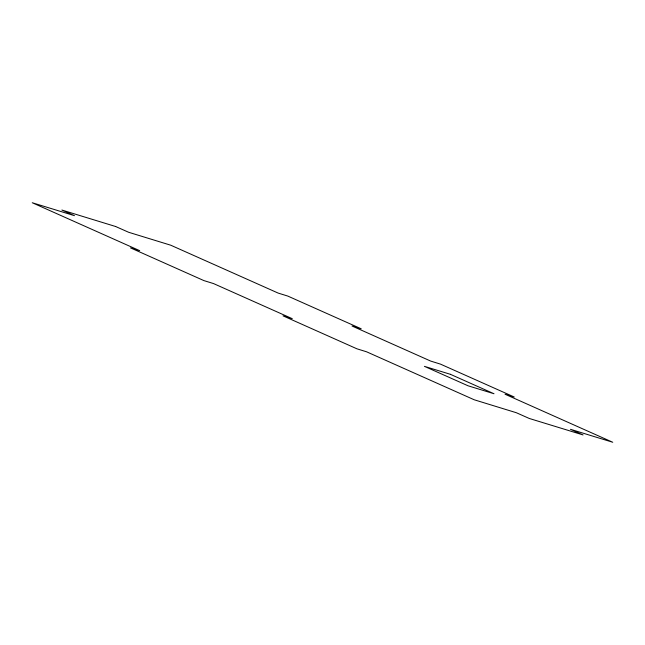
<?xml version="1.0" encoding="UTF-8"?>
<svg xmlns="http://www.w3.org/2000/svg" width="645" height="645" viewBox="0 0 645 645"><rect width="100%" height="100%" fill="white"/><g stroke="black" fill="none" stroke-linecap="round" stroke-linejoin="round"><path stroke-width="0.97" d="M115.657 226.516L61.872 210.036L74.449 215.672L32.25 202.74L139.691 250.663L130.492 247.874L203.868 280.583L213.568 283.59L292.282 318.678L283.01 315.84L356.895 348.8L366.602 351.807L474.244 399.787L516.331 412.719L529.279 418.468L583.056 434.94L570.478 429.304L612.75 442.26L505.043 394.224L514.242 397.006L440.422 364.103L430.723 361.095L352.017 326.007L361.216 328.797L287.839 296.087L278.14 293.08L170.756 245.213L128.605 232.264L115.657 226.516M450.404 374.31L424.426 366.352L468.028 385.783L494.006 393.748L450.404 374.31"/></g></svg>
